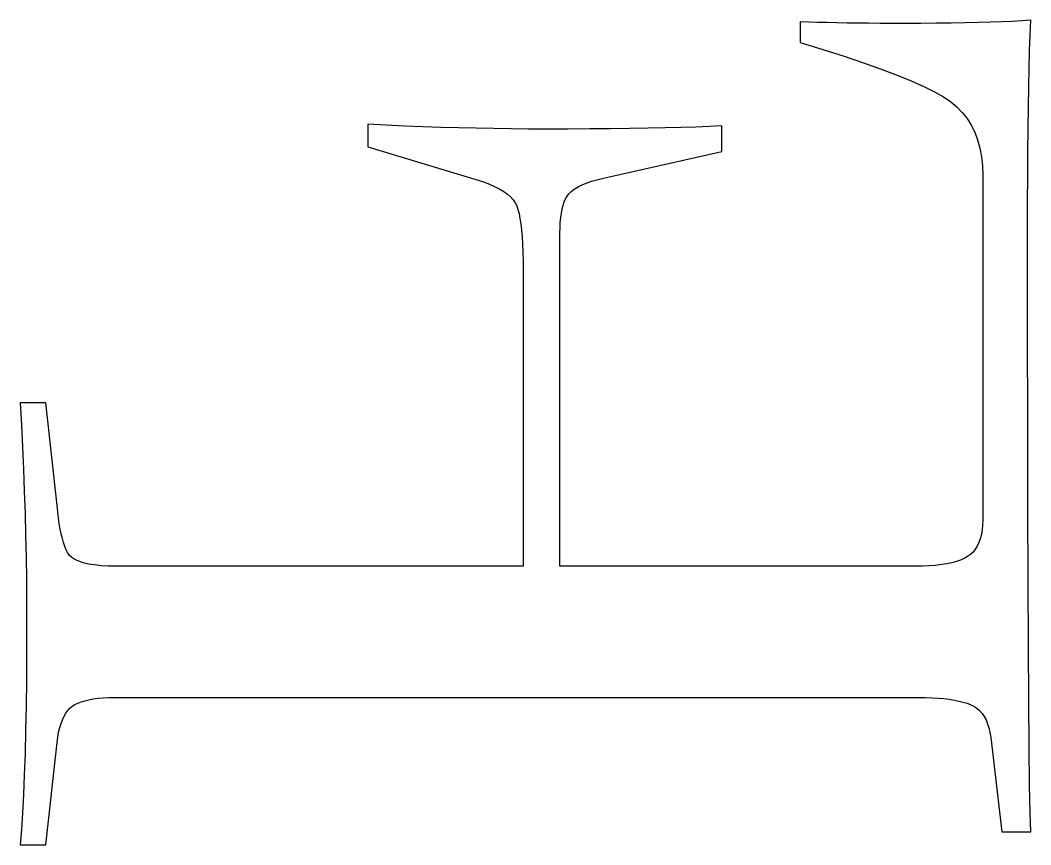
# Model space of a CAD drawing. Header units: millimetres. Extents: x -105 to 105, y -148 to 148.
# Drawn here: x 30.995 to 33.432, y 53.734 to 55.723 of the extents above; entities that cross this region are included whole.
import ezdxf

# ---------------------------------------------------------------- set-up
doc = ezdxf.new("R2010")
doc.units = ezdxf.units.MM
doc.layers.get('0').update_dxf_attribs({"lineweight": 18})

msp = doc.modelspace()

# ---------------------------------------------------------------- linework, layer by layer
at = {"color": 7, "lineweight": 30, "ltscale": 0.001255}
msp.add_line((32.876, 55.7194), (32.876, 55.6692), dxfattribs=at)
at = {"color": 7, "lineweight": 30, "ltscale": 0.000514554}
msp.add_line((32.8966, 55.7187), (32.876, 55.7194), dxfattribs=at)
at = {"color": 7, "lineweight": 30, "ltscale": 0.000540404}
msp.add_line((32.9182, 55.718), (32.8966, 55.7187), dxfattribs=at)
at = {"color": 7, "lineweight": 30, "ltscale": 0.000564761}
msp.add_line((32.9408, 55.7175), (32.9182, 55.718), dxfattribs=at)
at = {"color": 7, "lineweight": 30, "ltscale": 0.000589887}
msp.add_line((32.9644, 55.717), (32.9408, 55.7175), dxfattribs=at)
at = {"color": 7, "lineweight": 30, "ltscale": 0.000615019}
msp.add_line((32.989, 55.7165), (32.9644, 55.717), dxfattribs=at)
at = {"color": 7, "lineweight": 30, "ltscale": 0.000640166}
msp.add_line((33.0146, 55.7162), (32.989, 55.7165), dxfattribs=at)
at = {"color": 7, "lineweight": 30, "ltscale": 0.000665319}
msp.add_line((33.0412, 55.7159), (33.0146, 55.7162), dxfattribs=at)
at = {"color": 7, "lineweight": 30, "ltscale": 0.000690477}
msp.add_line((33.0688, 55.7157), (33.0412, 55.7159), dxfattribs=at)
at = {"color": 7, "lineweight": 30, "ltscale": 0.000715643}
msp.add_line((33.0975, 55.7156), (33.0688, 55.7157), dxfattribs=at)
at = {"color": 7, "lineweight": 30, "ltscale": 0.000740052}
msp.add_line((33.1271, 55.7156), (33.0975, 55.7156), dxfattribs=at)
at = {"color": 7, "lineweight": 30, "ltscale": 0.000997164}
msp.add_line((33.1669, 55.7156), (33.1271, 55.7156), dxfattribs=at)
at = {"color": 7, "lineweight": 30, "ltscale": 0.000945299}
msp.add_line((33.2048, 55.7159), (33.1669, 55.7156), dxfattribs=at)
at = {"color": 7, "lineweight": 30, "ltscale": 0.000893453}
msp.add_line((33.2405, 55.7162), (33.2048, 55.7159), dxfattribs=at)
at = {"color": 7, "lineweight": 30, "ltscale": 0.000840871}
msp.add_line((33.2741, 55.7168), (33.2405, 55.7162), dxfattribs=at)
at = {"color": 7, "lineweight": 30, "ltscale": 0.00078907}
msp.add_line((33.3057, 55.7175), (33.2741, 55.7168), dxfattribs=at)
at = {"color": 7, "lineweight": 30, "ltscale": 0.000736541}
msp.add_line((33.3351, 55.7183), (33.3057, 55.7175), dxfattribs=at)
at = {"color": 7, "lineweight": 30, "ltscale": 0.000684813}
msp.add_line((33.3625, 55.7193), (33.3351, 55.7183), dxfattribs=at)
at = {"color": 7, "lineweight": 30, "ltscale": 0.00063315}
msp.add_line((33.3878, 55.7205), (33.3625, 55.7193), dxfattribs=at)
at = {"color": 7, "lineweight": 30, "ltscale": 0.000581523}
msp.add_line((33.411, 55.7218), (33.3878, 55.7205), dxfattribs=at)
at = {"color": 7, "lineweight": 30, "ltscale": 0.000529223}
msp.add_line((33.4321, 55.7233), (33.411, 55.7218), dxfattribs=at)
at = {"color": 7, "lineweight": 30, "ltscale": 0.000874523}
msp.add_line((33.4307, 55.6883), (33.4321, 55.7233), dxfattribs=at)
at = {"color": 7, "lineweight": 30, "ltscale": 0.000961101}
msp.add_line((33.4294, 55.6499), (33.4307, 55.6883), dxfattribs=at)
at = {"color": 7, "lineweight": 30, "ltscale": 0.001439}
msp.add_line((32.876, 55.6692), (32.9311, 55.6525), dxfattribs=at)
at = {"color": 7, "lineweight": 30, "ltscale": 0.001335}
msp.add_line((32.9311, 55.6525), (32.982, 55.6363), dxfattribs=at)
at = {"color": 7, "lineweight": 30, "ltscale": 0.001232}
msp.add_line((32.982, 55.6363), (33.0287, 55.6207), dxfattribs=at)
at = {"color": 7, "lineweight": 30, "ltscale": 0.001048}
for p, q in [((33.4282, 55.608), (33.4294, 55.6499)), ((32.1794, 55.4612), (32.1375, 55.4617))]:
    msp.add_line(p, q, dxfattribs=at)
at = {"color": 7, "lineweight": 30, "ltscale": 0.001129}
msp.add_line((33.0287, 55.6207), (33.0713, 55.6056), dxfattribs=at)
at = {"color": 7, "lineweight": 30, "ltscale": 0.001135}
msp.add_line((33.4272, 55.5626), (33.4282, 55.608), dxfattribs=at)
at = {"color": 7, "lineweight": 30, "ltscale": 0.001026}
msp.add_line((33.0713, 55.6056), (33.1097, 55.591), dxfattribs=at)
at = {"color": 7, "lineweight": 30, "ltscale": 0.000924244}
msp.add_line((33.1097, 55.591), (33.1439, 55.577), dxfattribs=at)
at = {"color": 7, "lineweight": 30, "ltscale": 0.000822836}
msp.add_line((33.1439, 55.577), (33.1739, 55.5635), dxfattribs=at)
at = {"color": 7, "lineweight": 30, "ltscale": 0.000723337}
msp.add_line((33.1739, 55.5635), (33.1998, 55.5506), dxfattribs=at)
at = {"color": 7, "lineweight": 30, "ltscale": 0.001222}
msp.add_line((33.4263, 55.5138), (33.4272, 55.5626), dxfattribs=at)
at = {"color": 7, "lineweight": 30, "ltscale": 0.000624754}
msp.add_line((33.1998, 55.5506), (33.2215, 55.5382), dxfattribs=at)
at = {"color": 7, "lineweight": 30, "ltscale": 0.000529437}
msp.add_line((33.2215, 55.5382), (33.2391, 55.5263), dxfattribs=at)
at = {"color": 7, "lineweight": 30, "ltscale": 0.000477164}
msp.add_line((33.2391, 55.5263), (33.2537, 55.5141), dxfattribs=at)
at = {"color": 7, "lineweight": 30, "ltscale": 0.000469651}
msp.add_line((33.2537, 55.5141), (33.2669, 55.5007), dxfattribs=at)
at = {"color": 7, "lineweight": 30, "ltscale": 0.001308}
msp.add_line((33.4256, 55.4615), (33.4263, 55.5138), dxfattribs=at)
at = {"color": 7, "lineweight": 30, "ltscale": 0.000467055}
msp.add_line((33.2669, 55.5007), (33.2784, 55.486), dxfattribs=at)
at = {"color": 7, "lineweight": 30, "ltscale": 0.00047068}
msp.add_line((33.2784, 55.486), (33.2885, 55.4701), dxfattribs=at)
at = {"color": 7, "lineweight": 30, "ltscale": 0.001351}
msp.add_line((31.8334, 55.4723), (31.8334, 55.4182), dxfattribs=at)
at = {"color": 7, "lineweight": 30, "ltscale": 0.001117}
msp.add_line((31.878, 55.4701), (31.8334, 55.4723), dxfattribs=at)
at = {"color": 7, "lineweight": 30, "ltscale": 0.001106}
msp.add_line((31.9222, 55.4681), (31.878, 55.4701), dxfattribs=at)
at = {"color": 7, "lineweight": 30, "ltscale": 0.001097}
for p, q in [((31.966, 55.4664), (31.9222, 55.4681)), ((32.5092, 55.4626), (32.4653, 55.4619))]:
    msp.add_line(p, q, dxfattribs=at)
at = {"color": 7, "lineweight": 30, "ltscale": 0.001086}
msp.add_line((32.0095, 55.4649), (31.966, 55.4664), dxfattribs=at)
at = {"color": 7, "lineweight": 30, "ltscale": 0.001077}
msp.add_line((32.0525, 55.4636), (32.0095, 55.4649), dxfattribs=at)
at = {"color": 7, "lineweight": 30, "ltscale": 0.001067}
msp.add_line((32.0952, 55.4625), (32.0525, 55.4636), dxfattribs=at)
at = {"color": 7, "lineweight": 30, "ltscale": 0.001058}
msp.add_line((32.1375, 55.4617), (32.0952, 55.4625), dxfattribs=at)
at = {"color": 7, "lineweight": 30, "ltscale": 0.001038}
msp.add_line((32.2209, 55.4608), (32.1794, 55.4612), dxfattribs=at)
at = {"color": 7, "lineweight": 30, "ltscale": 0.001028}
msp.add_line((32.262, 55.4607), (32.2209, 55.4608), dxfattribs=at)
at = {"color": 7, "lineweight": 30, "ltscale": 0.001375}
msp.add_line((32.317, 55.4608), (32.262, 55.4607), dxfattribs=at)
at = {"color": 7, "lineweight": 30, "ltscale": 0.001305}
msp.add_line((32.3692, 55.461), (32.317, 55.4608), dxfattribs=at)
at = {"color": 7, "lineweight": 30, "ltscale": 0.001235}
msp.add_line((32.4186, 55.4614), (32.3692, 55.461), dxfattribs=at)
at = {"color": 7, "lineweight": 30, "ltscale": 0.001167}
msp.add_line((32.4653, 55.4619), (32.4186, 55.4614), dxfattribs=at)
at = {"color": 7, "lineweight": 30, "ltscale": 0.001027}
msp.add_line((32.5503, 55.4635), (32.5092, 55.4626), dxfattribs=at)
at = {"color": 7, "lineweight": 30, "ltscale": 0.00095781}
msp.add_line((32.5886, 55.4645), (32.5503, 55.4635), dxfattribs=at)
at = {"color": 7, "lineweight": 30, "ltscale": 0.000888541}
msp.add_line((32.6241, 55.4656), (32.5886, 55.4645), dxfattribs=at)
at = {"color": 7, "lineweight": 30, "ltscale": 0.000820053}
msp.add_line((32.6569, 55.4669), (32.6241, 55.4656), dxfattribs=at)
at = {"color": 7, "lineweight": 30, "ltscale": 0.000749339}
msp.add_line((32.6868, 55.4684), (32.6569, 55.4669), dxfattribs=at)
at = {"color": 7, "lineweight": 30, "ltscale": 0.001545}
msp.add_line((32.6868, 55.4066), (32.6868, 55.4684), dxfattribs=at)
at = {"color": 7, "lineweight": 30, "ltscale": 0.000478533}
msp.add_line((33.2885, 55.4701), (33.297, 55.453), dxfattribs=at)
at = {"color": 7, "lineweight": 30, "ltscale": 0.001395}
msp.add_line((33.4251, 55.4057), (33.4256, 55.4615), dxfattribs=at)
at = {"color": 7, "lineweight": 30, "ltscale": 0.000491127}
msp.add_line((33.297, 55.453), (33.3039, 55.4346), dxfattribs=at)
at = {"color": 7, "lineweight": 30, "ltscale": 0.006963}
msp.add_line((31.8334, 55.4182), (32.0998, 55.3371), dxfattribs=at)
at = {"color": 7, "lineweight": 30, "ltscale": 0.000508817}
msp.add_line((33.3039, 55.4346), (33.3093, 55.415), dxfattribs=at)
at = {"color": 7, "lineweight": 30, "ltscale": 0.000530068}
msp.add_line((33.3093, 55.415), (33.3132, 55.3941), dxfattribs=at)
at = {"color": 7, "lineweight": 30, "ltscale": 0.007026}
msp.add_line((32.4126, 55.3448), (32.6868, 55.4066), dxfattribs=at)
at = {"color": 7, "lineweight": 30, "ltscale": 0.000555213}
msp.add_line((33.3132, 55.3941), (33.3155, 55.372), dxfattribs=at)
at = {"color": 7, "lineweight": 30, "ltscale": 0.001482}
msp.add_line((33.4247, 55.3464), (33.4251, 55.4057), dxfattribs=at)
at = {"color": 7, "lineweight": 30, "ltscale": 0.000583604}
msp.add_line((33.3155, 55.372), (33.3163, 55.3487), dxfattribs=at)
at = {"color": 7, "lineweight": 30, "ltscale": 0.000338032}
msp.add_line((32.3854, 55.3383), (32.3985, 55.3416), dxfattribs=at)
at = {"color": 7, "lineweight": 30, "ltscale": 0.000362871}
msp.add_line((32.3985, 55.3416), (32.4126, 55.3448), dxfattribs=at)
at = {"color": 7, "lineweight": 30, "ltscale": 0.020757}
msp.add_line((33.3163, 55.3487), (33.3163, 54.5184), dxfattribs=at)
at = {"color": 7, "lineweight": 30, "ltscale": 0.001569}
msp.add_line((33.4245, 55.2836), (33.4247, 55.3464), dxfattribs=at)
at = {"color": 7, "lineweight": 30, "ltscale": 0.000389656}
msp.add_line((32.0998, 55.3371), (32.1147, 55.3323), dxfattribs=at)
at = {"color": 7, "lineweight": 30, "ltscale": 0.000363276}
msp.add_line((32.1147, 55.3323), (32.1283, 55.3272), dxfattribs=at)
at = {"color": 7, "lineweight": 30, "ltscale": 0.000337287}
msp.add_line((32.1283, 55.3272), (32.1406, 55.3218), dxfattribs=at)
at = {"color": 7, "lineweight": 30, "ltscale": 0.000312301}
msp.add_line((32.1406, 55.3218), (32.1517, 55.3161), dxfattribs=at)
at = {"color": 7, "lineweight": 30, "ltscale": 0.000289398}
msp.add_line((32.1517, 55.3161), (32.1616, 55.3101), dxfattribs=at)
at = {"color": 7, "lineweight": 30, "ltscale": 0.000187076}
msp.add_line((32.3228, 55.3092), (32.3286, 55.3139), dxfattribs=at)
at = {"color": 7, "lineweight": 30, "ltscale": 0.000205679}
msp.add_line((32.3286, 55.3139), (32.3355, 55.3185), dxfattribs=at)
at = {"color": 7, "lineweight": 30, "ltscale": 0.000225443}
msp.add_line((32.3355, 55.3185), (32.3434, 55.3228), dxfattribs=at)
at = {"color": 7, "lineweight": 30, "ltscale": 0.000246529}
msp.add_line((32.3434, 55.3228), (32.3523, 55.327), dxfattribs=at)
at = {"color": 7, "lineweight": 30, "ltscale": 0.000268403}
msp.add_line((32.3523, 55.327), (32.3623, 55.3309), dxfattribs=at)
at = {"color": 7, "lineweight": 30, "ltscale": 0.000291031}
msp.add_line((32.3623, 55.3309), (32.3733, 55.3347), dxfattribs=at)
at = {"color": 7, "lineweight": 30, "ltscale": 0.000315035}
msp.add_line((32.3733, 55.3347), (32.3854, 55.3383), dxfattribs=at)
at = {"color": 7, "lineweight": 30, "ltscale": 0.000267844}
msp.add_line((32.1616, 55.3101), (32.1703, 55.3037), dxfattribs=at)
at = {"color": 7, "lineweight": 30, "ltscale": 0.000248811}
msp.add_line((32.1703, 55.3037), (32.1777, 55.2971), dxfattribs=at)
at = {"color": 7, "lineweight": 30, "ltscale": 0.000232622}
msp.add_line((32.1777, 55.2971), (32.1839, 55.2902), dxfattribs=at)
at = {"color": 7, "lineweight": 30, "ltscale": 0.00021981}
msp.add_line((32.1839, 55.2902), (32.1888, 55.2829), dxfattribs=at)
at = {"color": 7, "lineweight": 30, "ltscale": 0.000197635}
msp.add_line((32.3072, 55.2852), (32.3104, 55.2925), dxfattribs=at)
at = {"color": 7, "lineweight": 30, "ltscale": 0.000182993}
msp.add_line((32.3104, 55.2925), (32.314, 55.2988), dxfattribs=at)
at = {"color": 7, "lineweight": 30, "ltscale": 0.000169837}
msp.add_line((32.314, 55.2988), (32.318, 55.3043), dxfattribs=at)
at = {"color": 7, "lineweight": 30, "ltscale": 0.000171173}
msp.add_line((32.318, 55.3043), (32.3228, 55.3092), dxfattribs=at)
at = {"color": 7, "lineweight": 30, "ltscale": 0.000210528}
msp.add_line((32.1888, 55.2829), (32.1925, 55.2753), dxfattribs=at)
at = {"color": 7, "lineweight": 30, "ltscale": 0.000224818}
msp.add_line((32.1925, 55.2753), (32.1955, 55.2668), dxfattribs=at)
at = {"color": 7, "lineweight": 30, "ltscale": 0.000259434}
msp.add_line((32.1955, 55.2668), (32.1981, 55.2568), dxfattribs=at)
at = {"color": 7, "lineweight": 30, "ltscale": 0.000252197}
msp.add_line((32.3002, 55.2582), (32.3021, 55.2681), dxfattribs=at)
at = {"color": 7, "lineweight": 30, "ltscale": 0.000232786}
msp.add_line((32.3021, 55.2681), (32.3044, 55.2771), dxfattribs=at)
at = {"color": 7, "lineweight": 30, "ltscale": 0.00021467}
msp.add_line((32.3044, 55.2771), (32.3072, 55.2852), dxfattribs=at)
at = {"color": 7, "lineweight": 30, "ltscale": 0.001656}
msp.add_line((33.4244, 55.2174), (33.4245, 55.2836), dxfattribs=at)
at = {"color": 7, "lineweight": 30, "ltscale": 0.000295471}
msp.add_line((32.1981, 55.2568), (32.2004, 55.2452), dxfattribs=at)
at = {"color": 7, "lineweight": 30, "ltscale": 0.000331906}
msp.add_line((32.2004, 55.2452), (32.2024, 55.2321), dxfattribs=at)
at = {"color": 7, "lineweight": 30, "ltscale": 0.000293355}
msp.add_line((32.2976, 55.2357), (32.2987, 55.2474), dxfattribs=at)
at = {"color": 7, "lineweight": 30, "ltscale": 0.000272467}
msp.add_line((32.2987, 55.2474), (32.3002, 55.2582), dxfattribs=at)
at = {"color": 7, "lineweight": 30, "ltscale": 0.000369453}
msp.add_line((32.2024, 55.2321), (32.2041, 55.2174), dxfattribs=at)
at = {"color": 7, "lineweight": 30, "ltscale": 0.000407018}
msp.add_line((32.2041, 55.2174), (32.2055, 55.2012), dxfattribs=at)
at = {"color": 7, "lineweight": 30, "ltscale": 0.000336308}
msp.add_line((32.2968, 55.2097), (32.297, 55.2231), dxfattribs=at)
at = {"color": 7, "lineweight": 30, "ltscale": 0.000314549}
msp.add_line((32.297, 55.2231), (32.2976, 55.2357), dxfattribs=at)
at = {"color": 7, "lineweight": 30, "ltscale": 0.006115}
msp.add_line((33.4245, 54.9728), (33.4244, 55.2174), dxfattribs=at)
at = {"color": 7, "lineweight": 30, "ltscale": 0.000444833}
msp.add_line((32.2055, 55.2012), (32.2066, 55.1834), dxfattribs=at)
at = {"color": 7, "lineweight": 30, "ltscale": 0.020081}
msp.add_line((32.2968, 54.4064), (32.2968, 55.2097), dxfattribs=at)
at = {"color": 7, "lineweight": 30, "ltscale": 0.000483127}
msp.add_line((32.2066, 55.1834), (32.2073, 55.1641), dxfattribs=at)
at = {"color": 7, "lineweight": 30, "ltscale": 0.000521404}
msp.add_line((32.2073, 55.1641), (32.2078, 55.1433), dxfattribs=at)
at = {"color": 7, "lineweight": 30, "ltscale": 0.000560011}
msp.add_line((32.2078, 55.1433), (32.208, 55.1209), dxfattribs=at)
at = {"color": 7, "lineweight": 30, "ltscale": 0.01786}
msp.add_line((32.208, 55.1209), (32.208, 54.4064), dxfattribs=at)
at = {"color": 7, "lineweight": 30, "ltscale": 0.005563}
msp.add_line((33.4247, 54.7503), (33.4245, 54.9728), dxfattribs=at)
at = {"color": 7, "lineweight": 30, "ltscale": 0.001544}
for p, q in [((31.0572, 54.8003), (30.9954, 54.8003)), ((30.9954, 53.7345), (31.0572, 53.7345))]:
    msp.add_line(p, q, dxfattribs=at)
at = {"color": 7, "lineweight": 30, "ltscale": 0.001334}
for p, q in [((30.9954, 54.8003), (30.9983, 54.747)), ((30.9983, 54.747), (31.001, 54.6937))]:
    msp.add_line(p, q, dxfattribs=at)
at = {"color": 7, "lineweight": 30, "ltscale": 0.006216}
for p, q in [((31.0842, 54.5532), (31.0572, 54.8003)), ((31.0572, 53.7345), (31.0842, 53.9816))]:
    msp.add_line(p, q, dxfattribs=at)
at = {"color": 7, "lineweight": 30, "ltscale": 0.00501}
msp.add_line((33.4251, 54.5499), (33.4247, 54.7503), dxfattribs=at)
at = {"color": 7, "lineweight": 30, "ltscale": 0.001333}
for p, q in [((31.001, 54.6937), (31.0033, 54.6405)), ((31.0033, 54.6405), (31.0053, 54.5872)), ((31.0053, 54.5872), (31.007, 54.5339)), ((31.007, 54.5339), (31.0084, 54.4806)), ((31.0084, 54.4806), (31.0094, 54.4273)), ((31.0094, 54.4273), (31.0102, 54.374))]:
    msp.add_line(p, q, dxfattribs=at)
at = {"color": 7, "lineweight": 30, "ltscale": 0.000395637}
msp.add_line((31.0859, 54.5374), (31.0842, 54.5532), dxfattribs=at)
at = {"color": 7, "lineweight": 30, "ltscale": 0.0003719}
msp.add_line((31.0877, 54.5227), (31.0859, 54.5374), dxfattribs=at)
at = {"color": 7, "lineweight": 30, "ltscale": 0.004458}
msp.add_line((33.4256, 54.3715), (33.4251, 54.5499), dxfattribs=at)
at = {"color": 7, "lineweight": 30, "ltscale": 0.000348883}
msp.add_line((31.0897, 54.5089), (31.0877, 54.5227), dxfattribs=at)
at = {"color": 7, "lineweight": 30, "ltscale": 0.000317515}
msp.add_line((33.3163, 54.5184), (33.3159, 54.5057), dxfattribs=at)
at = {"color": 7, "lineweight": 30, "ltscale": 0.000325615}
msp.add_line((31.0919, 54.496), (31.0897, 54.5089), dxfattribs=at)
at = {"color": 7, "lineweight": 30, "ltscale": 0.000303029}
msp.add_line((31.0943, 54.4842), (31.0919, 54.496), dxfattribs=at)
at = {"color": 7, "lineweight": 30, "ltscale": 0.000279011}
msp.add_line((33.3148, 54.4939), (33.313, 54.4829), dxfattribs=at)
at = {"color": 7, "lineweight": 30, "ltscale": 0.000297743}
msp.add_line((33.3159, 54.5057), (33.3148, 54.4939), dxfattribs=at)
at = {"color": 7, "lineweight": 30, "ltscale": 0.000280346}
msp.add_line((31.097, 54.4733), (31.0943, 54.4842), dxfattribs=at)
at = {"color": 7, "lineweight": 30, "ltscale": 0.000258227}
msp.add_line((31.0997, 54.4633), (31.097, 54.4733), dxfattribs=at)
at = {"color": 7, "lineweight": 30, "ltscale": 0.000236799}
msp.add_line((31.1027, 54.4543), (31.0997, 54.4633), dxfattribs=at)
at = {"color": 7, "lineweight": 30, "ltscale": 0.000234103}
msp.add_line((33.3071, 54.4634), (33.3031, 54.4549), dxfattribs=at)
at = {"color": 7, "lineweight": 30, "ltscale": 0.000246854}
msp.add_line((33.3104, 54.4727), (33.3071, 54.4634), dxfattribs=at)
at = {"color": 7, "lineweight": 30, "ltscale": 0.000261832}
msp.add_line((33.313, 54.4829), (33.3104, 54.4727), dxfattribs=at)
at = {"color": 7, "lineweight": 30, "ltscale": 0.000215522}
msp.add_line((31.1059, 54.4463), (31.1027, 54.4543), dxfattribs=at)
at = {"color": 7, "lineweight": 30, "ltscale": 0.000195702}
msp.add_line((31.1093, 54.4393), (31.1059, 54.4463), dxfattribs=at)
at = {"color": 7, "lineweight": 30, "ltscale": 0.000189355}
msp.add_line((31.1136, 54.433), (31.1093, 54.4393), dxfattribs=at)
at = {"color": 7, "lineweight": 30, "ltscale": 0.000214649}
msp.add_line((33.2928, 54.4406), (33.2866, 54.4347), dxfattribs=at)
at = {"color": 7, "lineweight": 30, "ltscale": 0.000218089}
msp.add_line((33.2983, 54.4473), (33.2928, 54.4406), dxfattribs=at)
at = {"color": 7, "lineweight": 30, "ltscale": 0.000224499}
msp.add_line((33.3031, 54.4549), (33.2983, 54.4473), dxfattribs=at)
at = {"color": 7, "lineweight": 30, "ltscale": 0.000203765}
msp.add_line((31.1196, 54.4275), (31.1136, 54.433), dxfattribs=at)
at = {"color": 7, "lineweight": 30, "ltscale": 0.000227175}
msp.add_line((31.1272, 54.4225), (31.1196, 54.4275), dxfattribs=at)
at = {"color": 7, "lineweight": 30, "ltscale": 0.00025596}
msp.add_line((31.1365, 54.4183), (31.1272, 54.4225), dxfattribs=at)
at = {"color": 7, "lineweight": 30, "ltscale": 0.000287646}
msp.add_line((31.1474, 54.4146), (31.1365, 54.4183), dxfattribs=at)
at = {"color": 7, "lineweight": 30, "ltscale": 0.000323624}
msp.add_line((31.16, 54.4117), (31.1474, 54.4146), dxfattribs=at)
at = {"color": 7, "lineweight": 30, "ltscale": 0.00030806}
msp.add_line((33.2419, 54.4148), (33.2299, 54.4122), dxfattribs=at)
at = {"color": 7, "lineweight": 30, "ltscale": 0.000284068}
msp.add_line((33.2529, 54.4178), (33.2419, 54.4148), dxfattribs=at)
at = {"color": 7, "lineweight": 30, "ltscale": 0.000263424}
msp.add_line((33.2628, 54.4213), (33.2529, 54.4178), dxfattribs=at)
at = {"color": 7, "lineweight": 30, "ltscale": 0.00024355}
msp.add_line((33.2717, 54.4252), (33.2628, 54.4213), dxfattribs=at)
at = {"color": 7, "lineweight": 30, "ltscale": 0.00022485}
msp.add_line((33.2796, 54.4296), (33.2717, 54.4252), dxfattribs=at)
at = {"color": 7, "lineweight": 30, "ltscale": 0.000215676}
msp.add_line((33.2866, 54.4347), (33.2796, 54.4296), dxfattribs=at)
at = {"color": 7, "lineweight": 30, "ltscale": 0.000361672}
msp.add_line((31.1743, 54.4094), (31.16, 54.4117), dxfattribs=at)
at = {"color": 7, "lineweight": 30, "ltscale": 0.00040036}
msp.add_line((31.1903, 54.4077), (31.1743, 54.4094), dxfattribs=at)
at = {"color": 7, "lineweight": 30, "ltscale": 0.000440131}
msp.add_line((31.2078, 54.4068), (31.1903, 54.4077), dxfattribs=at)
at = {"color": 7, "lineweight": 30, "ltscale": 0.000481488}
msp.add_line((31.2271, 54.4064), (31.2078, 54.4068), dxfattribs=at)
at = {"color": 7, "lineweight": 30, "ltscale": 0.024522}
msp.add_line((32.208, 54.4064), (31.2271, 54.4064), dxfattribs=at)
at = {"color": 7, "lineweight": 30, "ltscale": 0.021432}
msp.add_line((33.1541, 54.4064), (32.2968, 54.4064), dxfattribs=at)
at = {"color": 7, "lineweight": 30, "ltscale": 0.000431099}
msp.add_line((33.1713, 54.4067), (33.1541, 54.4064), dxfattribs=at)
at = {"color": 7, "lineweight": 30, "ltscale": 0.000405492}
msp.add_line((33.1875, 54.4074), (33.1713, 54.4067), dxfattribs=at)
at = {"color": 7, "lineweight": 30, "ltscale": 0.000379527}
msp.add_line((33.2027, 54.4085), (33.1875, 54.4074), dxfattribs=at)
at = {"color": 7, "lineweight": 30, "ltscale": 0.000355591}
msp.add_line((33.2168, 54.4102), (33.2027, 54.4085), dxfattribs=at)
at = {"color": 7, "lineweight": 30, "ltscale": 0.000330634}
msp.add_line((33.2299, 54.4122), (33.2168, 54.4102), dxfattribs=at)
at = {"color": 7, "lineweight": 30, "ltscale": 0.001332}
for p, q in [((31.0102, 54.374), (31.0107, 54.3207)), ((31.0107, 54.3207), (31.0108, 54.2674))]:
    msp.add_line(p, q, dxfattribs=at)
at = {"color": 7, "lineweight": 30, "ltscale": 0.003906}
msp.add_line((33.4263, 54.2153), (33.4256, 54.3715), dxfattribs=at)
at = {"color": 7, "lineweight": 30, "ltscale": 0.001749}
msp.add_line((31.0108, 54.2674), (31.0107, 54.1974), dxfattribs=at)
at = {"color": 7, "lineweight": 30, "ltscale": 0.001657}
msp.add_line((31.0107, 54.1974), (31.0102, 54.1312), dxfattribs=at)
at = {"color": 7, "lineweight": 30, "ltscale": 0.003354}
msp.add_line((33.4272, 54.0811), (33.4263, 54.2153), dxfattribs=at)
at = {"color": 7, "lineweight": 30, "ltscale": 0.001564}
msp.add_line((31.0102, 54.1312), (31.0094, 54.0686), dxfattribs=at)
at = {"color": 7, "lineweight": 30, "ltscale": 0.000186124}
msp.add_line((31.1209, 54.0685), (31.1271, 54.0726), dxfattribs=at)
at = {"color": 7, "lineweight": 30, "ltscale": 0.000199348}
msp.add_line((31.1271, 54.0726), (31.1343, 54.0762), dxfattribs=at)
at = {"color": 7, "lineweight": 30, "ltscale": 0.000215912}
msp.add_line((31.1343, 54.0762), (31.1423, 54.0794), dxfattribs=at)
at = {"color": 7, "lineweight": 30, "ltscale": 0.000232504}
msp.add_line((31.1423, 54.0794), (31.1512, 54.0821), dxfattribs=at)
at = {"color": 7, "lineweight": 30, "ltscale": 0.000251718}
msp.add_line((31.1512, 54.0821), (31.161, 54.0845), dxfattribs=at)
at = {"color": 7, "lineweight": 30, "ltscale": 0.00027132}
msp.add_line((31.161, 54.0845), (31.1716, 54.0864), dxfattribs=at)
at = {"color": 7, "lineweight": 30, "ltscale": 0.000291536}
msp.add_line((31.1716, 54.0864), (31.1832, 54.0879), dxfattribs=at)
at = {"color": 7, "lineweight": 30, "ltscale": 0.000312406}
msp.add_line((31.1832, 54.0879), (31.1957, 54.0889), dxfattribs=at)
at = {"color": 7, "lineweight": 30, "ltscale": 0.00033378}
msp.add_line((31.1957, 54.0889), (31.209, 54.0896), dxfattribs=at)
at = {"color": 7, "lineweight": 30, "ltscale": 0.00035557}
msp.add_line((31.209, 54.0896), (31.2232, 54.0898), dxfattribs=at)
at = {"color": 7, "lineweight": 30, "ltscale": 0.048465}
msp.add_line((31.2232, 54.0898), (33.1618, 54.0898), dxfattribs=at)
at = {"color": 7, "lineweight": 30, "ltscale": 0.000413534}
msp.add_line((33.1618, 54.0898), (33.1784, 54.0896), dxfattribs=at)
at = {"color": 7, "lineweight": 30, "ltscale": 0.000391609}
msp.add_line((33.1784, 54.0896), (33.194, 54.0891), dxfattribs=at)
at = {"color": 7, "lineweight": 30, "ltscale": 0.000369902}
msp.add_line((33.194, 54.0891), (33.2088, 54.0882), dxfattribs=at)
at = {"color": 7, "lineweight": 30, "ltscale": 0.000348476}
msp.add_line((33.2088, 54.0882), (33.2227, 54.087), dxfattribs=at)
at = {"color": 7, "lineweight": 30, "ltscale": 0.000327333}
msp.add_line((33.2227, 54.087), (33.2357, 54.0854), dxfattribs=at)
at = {"color": 7, "lineweight": 30, "ltscale": 0.000306647}
msp.add_line((33.2357, 54.0854), (33.2478, 54.0835), dxfattribs=at)
at = {"color": 7, "lineweight": 30, "ltscale": 0.00028642}
msp.add_line((33.2478, 54.0835), (33.259, 54.0813), dxfattribs=at)
at = {"color": 7, "lineweight": 30, "ltscale": 0.000265903}
msp.add_line((33.259, 54.0813), (33.2693, 54.0787), dxfattribs=at)
at = {"color": 7, "lineweight": 30, "ltscale": 0.000247091}
msp.add_line((33.2693, 54.0787), (33.2788, 54.0757), dxfattribs=at)
at = {"color": 7, "lineweight": 30, "ltscale": 0.000229744}
msp.add_line((33.2788, 54.0757), (33.2873, 54.0724), dxfattribs=at)
at = {"color": 7, "lineweight": 30, "ltscale": 0.000217855}
msp.add_line((33.2873, 54.0724), (33.2951, 54.0685), dxfattribs=at)
at = {"color": 7, "lineweight": 30, "ltscale": 0.002802}
msp.add_line((33.4282, 53.9691), (33.4272, 54.0811), dxfattribs=at)
at = {"color": 7, "lineweight": 30, "ltscale": 0.001471}
msp.add_line((31.0094, 54.0686), (31.0084, 54.0098), dxfattribs=at)
at = {"color": 7, "lineweight": 30, "ltscale": 0.00021319}
msp.add_line((31.1011, 54.0444), (31.1054, 54.0518), dxfattribs=at)
at = {"color": 7, "lineweight": 30, "ltscale": 0.000200209}
msp.add_line((31.1054, 54.0518), (31.1101, 54.0583), dxfattribs=at)
at = {"color": 7, "lineweight": 30, "ltscale": 0.000189907}
msp.add_line((31.1101, 54.0583), (31.1153, 54.0638), dxfattribs=at)
at = {"color": 7, "lineweight": 30, "ltscale": 0.000182354}
msp.add_line((31.1153, 54.0638), (31.1209, 54.0685), dxfattribs=at)
at = {"color": 7, "lineweight": 30, "ltscale": 0.000214568}
msp.add_line((33.2951, 54.0685), (33.3022, 54.0637), dxfattribs=at)
at = {"color": 7, "lineweight": 30, "ltscale": 0.000215548}
msp.add_line((33.3022, 54.0637), (33.3087, 54.058), dxfattribs=at)
at = {"color": 7, "lineweight": 30, "ltscale": 0.000219334}
msp.add_line((33.3087, 54.058), (33.3145, 54.0514), dxfattribs=at)
at = {"color": 7, "lineweight": 30, "ltscale": 0.000226763}
msp.add_line((33.3145, 54.0514), (33.3196, 54.0439), dxfattribs=at)
at = {"color": 7, "lineweight": 30, "ltscale": 0.000261577}
msp.add_line((31.0908, 54.017), (31.0938, 54.0271), dxfattribs=at)
at = {"color": 7, "lineweight": 30, "ltscale": 0.000244045}
msp.add_line((31.0938, 54.0271), (31.0972, 54.0362), dxfattribs=at)
at = {"color": 7, "lineweight": 30, "ltscale": 0.000227816}
msp.add_line((31.0972, 54.0362), (31.1011, 54.0444), dxfattribs=at)
at = {"color": 7, "lineweight": 30, "ltscale": 0.000237592}
msp.add_line((33.3196, 54.0439), (33.3242, 54.0356), dxfattribs=at)
at = {"color": 7, "lineweight": 30, "ltscale": 0.000250538}
msp.add_line((33.3242, 54.0356), (33.328, 54.0263), dxfattribs=at)
at = {"color": 7, "lineweight": 30, "ltscale": 0.000265433}
msp.add_line((33.328, 54.0263), (33.3312, 54.0162), dxfattribs=at)
at = {"color": 7, "lineweight": 30, "ltscale": 0.001379}
msp.add_line((31.0084, 54.0098), (31.007, 53.9546), dxfattribs=at)
at = {"color": 7, "lineweight": 30, "ltscale": 0.00029981}
msp.add_line((31.086, 53.9943), (31.0881, 54.0061), dxfattribs=at)
at = {"color": 7, "lineweight": 30, "ltscale": 0.000280532}
msp.add_line((31.0881, 54.0061), (31.0908, 54.017), dxfattribs=at)
at = {"color": 7, "lineweight": 30, "ltscale": 0.000282979}
msp.add_line((33.3312, 54.0162), (33.3337, 54.0051), dxfattribs=at)
at = {"color": 7, "lineweight": 30, "ltscale": 0.000301352}
msp.add_line((33.3337, 54.0051), (33.3356, 53.9932), dxfattribs=at)
at = {"color": 7, "lineweight": 30, "ltscale": 0.000320453}
msp.add_line((31.0842, 53.9816), (31.086, 53.9943), dxfattribs=at)
at = {"color": 7, "lineweight": 30, "ltscale": 0.005736}
msp.add_line((33.3356, 53.9932), (33.3626, 53.7654), dxfattribs=at)
at = {"color": 7, "lineweight": 30, "ltscale": 0.001287}
msp.add_line((31.007, 53.9546), (31.0053, 53.9032), dxfattribs=at)
at = {"color": 7, "lineweight": 30, "ltscale": 0.00225}
msp.add_line((33.4294, 53.8791), (33.4282, 53.9691), dxfattribs=at)
at = {"color": 7, "lineweight": 30, "ltscale": 0.001194}
msp.add_line((31.0053, 53.9032), (31.0033, 53.8554), dxfattribs=at)
at = {"color": 7, "lineweight": 30, "ltscale": 0.001697}
msp.add_line((33.4307, 53.8112), (33.4294, 53.8791), dxfattribs=at)
at = {"color": 7, "lineweight": 30, "ltscale": 0.001102}
msp.add_line((31.0033, 53.8554), (31.001, 53.8114), dxfattribs=at)
at = {"color": 7, "lineweight": 30, "ltscale": 0.00101}
msp.add_line((31.001, 53.8114), (30.9983, 53.7711), dxfattribs=at)
at = {"color": 7, "lineweight": 30, "ltscale": 0.001146}
msp.add_line((33.4321, 53.7654), (33.4307, 53.8112), dxfattribs=at)
at = {"color": 7, "lineweight": 30, "ltscale": 0.000918072}
msp.add_line((30.9983, 53.7711), (30.9954, 53.7345), dxfattribs=at)
at = {"color": 7, "lineweight": 30, "ltscale": 0.001738}
msp.add_line((33.3626, 53.7654), (33.4321, 53.7654), dxfattribs=at)

doc.saveas('drawing.dxf')
